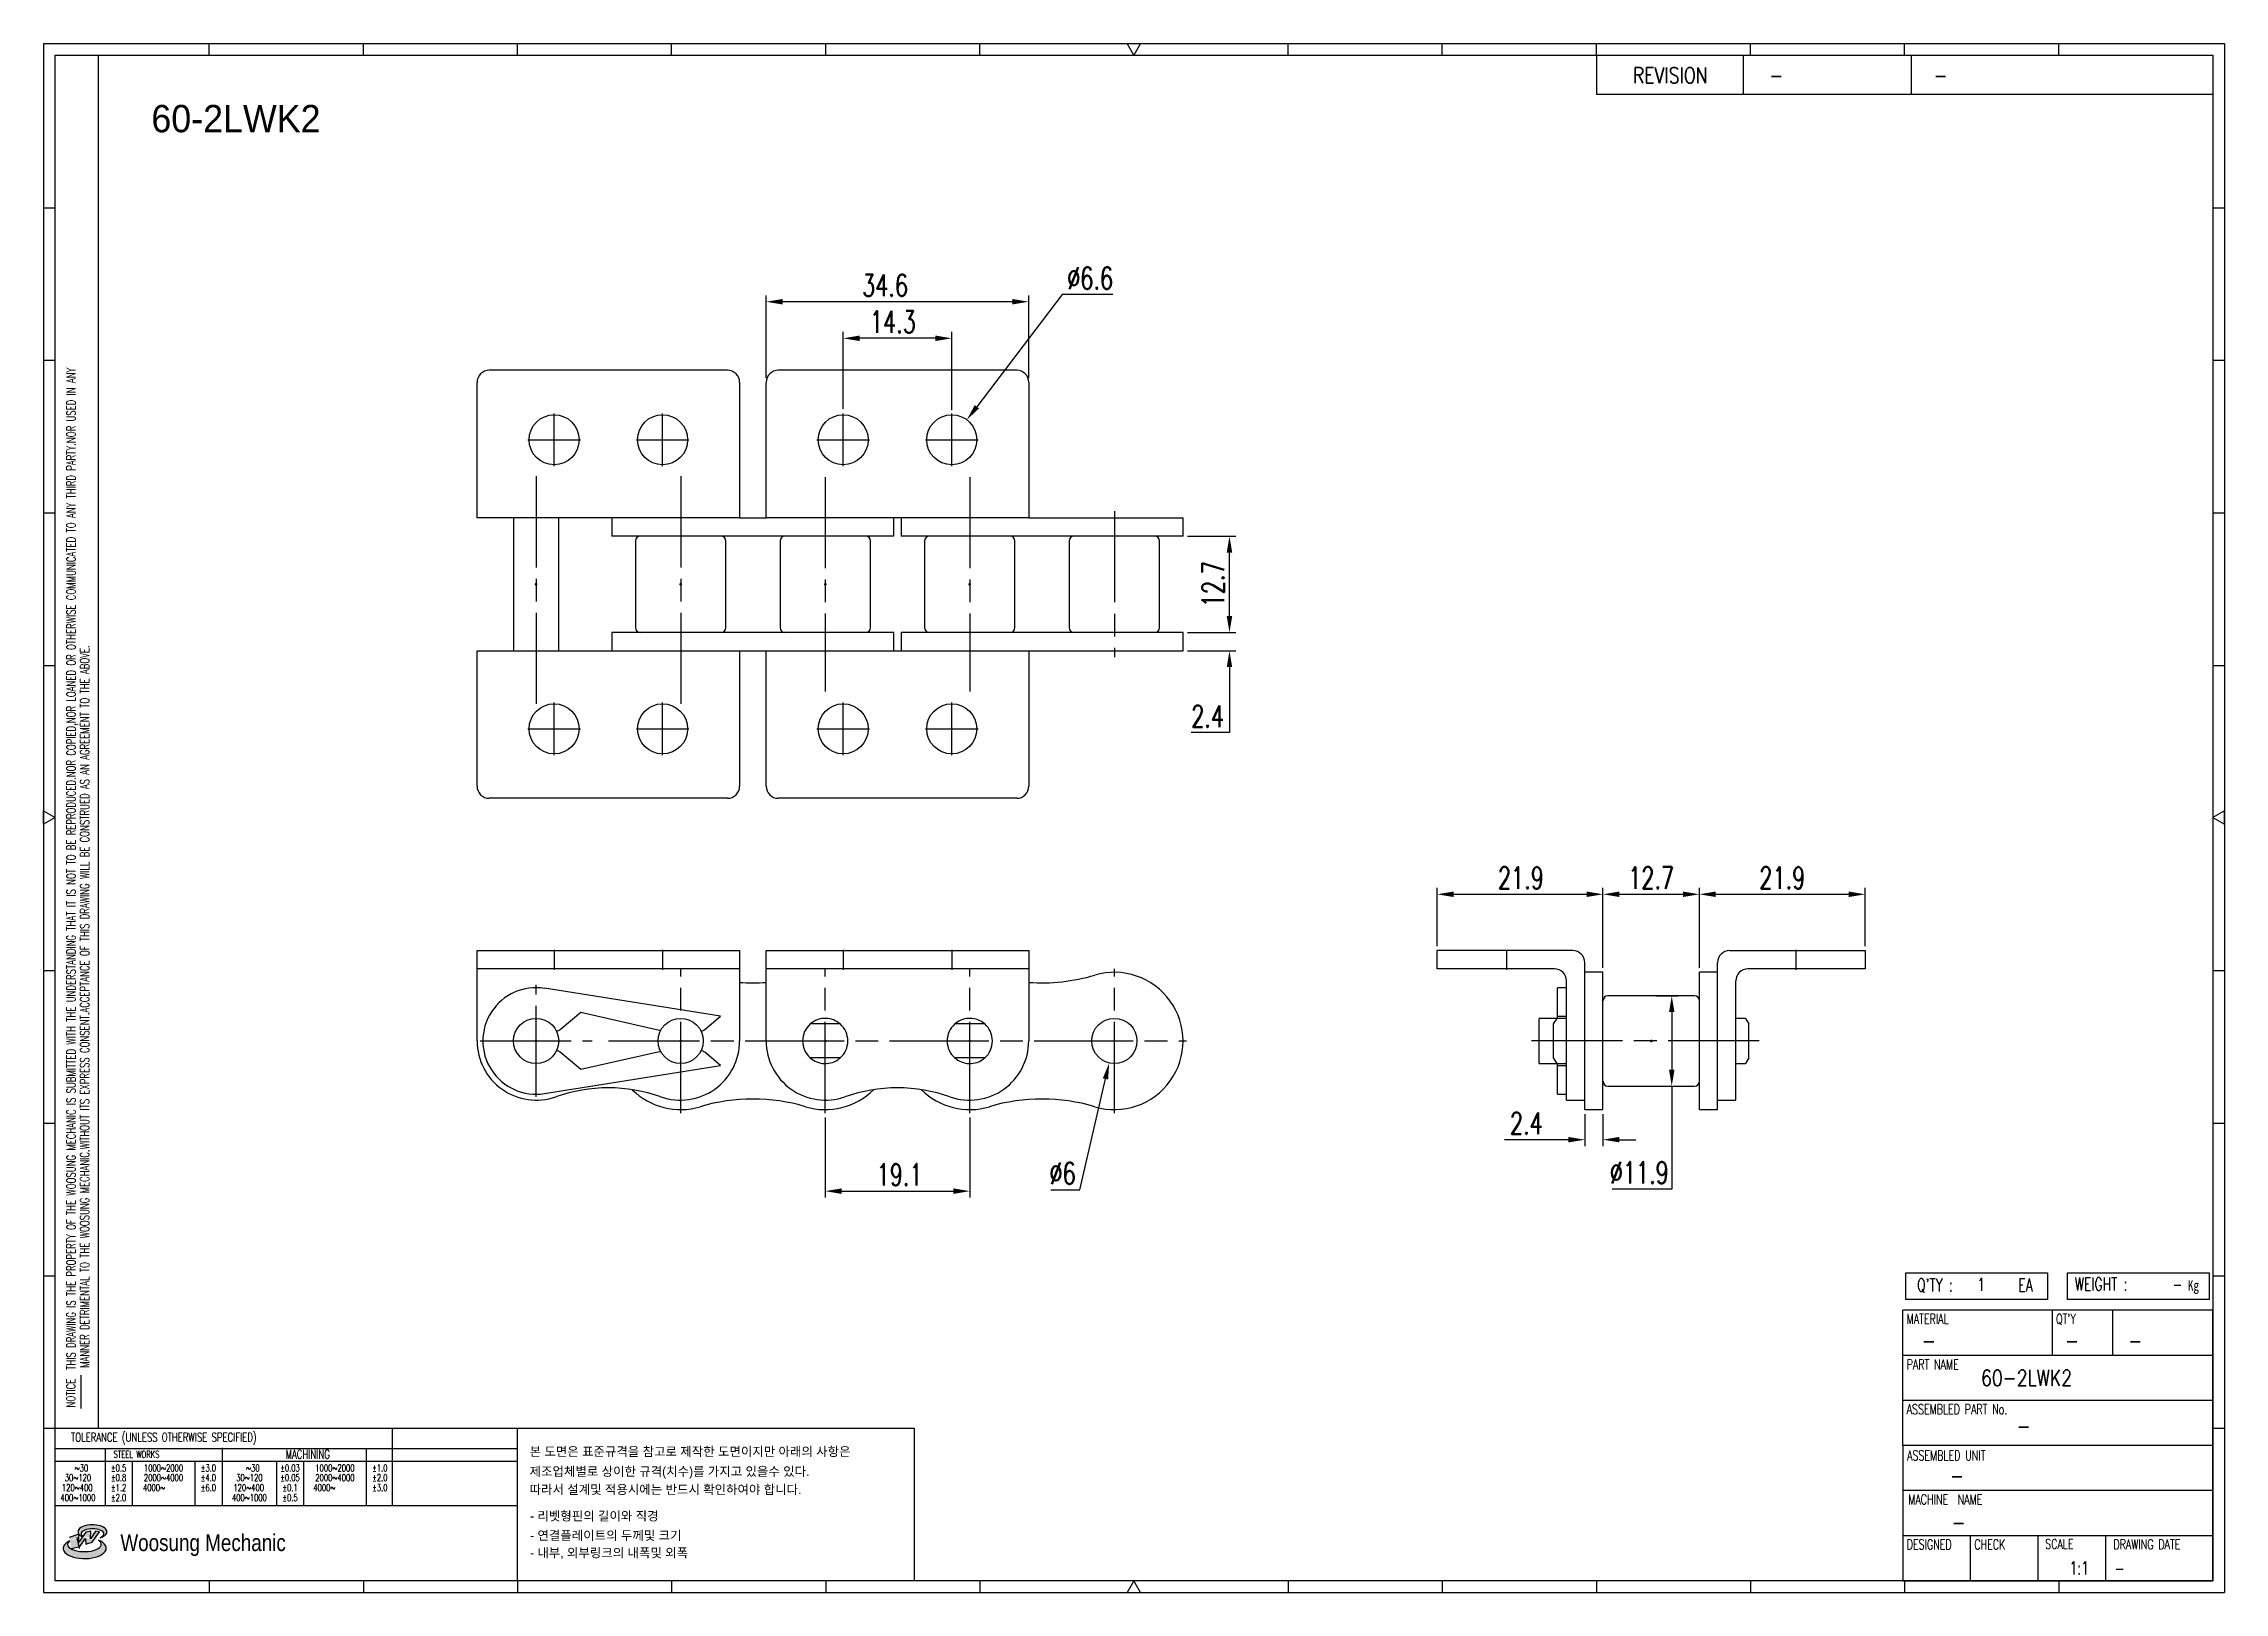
# Model space of a CAD drawing. Header units: millimetres. Extents: x 849 to 1136, y 59 to 263.
import ezdxf
from ezdxf.enums import TextEntityAlignment as Align

# ---------------------------------------------------------------- set-up
doc = ezdxf.new("R2010")
doc.units = ezdxf.units.MM
doc.linetypes.add('AM_ISO08W050', pattern=[18, 12, -1.5, 3, -1.5])
doc.layers.get('Defpoints').update_dxf_attribs({"color": 80})
doc.layers.add('2d ConnectionPoints', color=7, linetype='Continuous', lineweight=50)
doc.layers.add('CL1', color=140, linetype='AM_ISO08W050', lineweight=25)
for name, color, linetype in [('S-DIM', 7, 'Continuous'), ('TITLE', 7, 'Continuous'), ('도면레이아웃', 7, 'Continuous')]:
    doc.layers.add(name, color=color, linetype=linetype)
doc.styles.add('HAN', font='ROMANS.shx', dxfattribs={"width": 0.7, "bigfont": 'whgtxt.shx'})
doc.styles.add('HKD_ST2', font='romans.shx', dxfattribs={"width": 0.7, "height": 4, "bigfont": '@extfont2.shx'})
doc.styles.add('HSG', font='SIMPLEX.shx', dxfattribs={"width": 0.7, "bigfont": 'HSG.shx'})
doc.styles.add('MtXpl_', font='Gulim.ttf')
doc.styles.add('SLDTEXTSTYLE4', font='arial.ttf', dxfattribs={"width": 0.8})
doc.dimstyles.new('AP1.2', dxfattribs={"dimscale": 1.2, "dimtxt": 2.4, "dimasz": 1.8, "dimexe": 0.7, "dimexo": 0.5, "dimgap": 0.6, "dimtad": 1, "dimtoh": 1, "dimdec": 1, "dimrnd": 0.01, "dimzin": 9, "dimdsep": 46, "dimtxsty": 'HSG', "dimcen": 0, "dimclrd": 251, "dimclre": 251, "dimclrt": 60, "dimazin": 2, "dimtp": 1, "dimtm": 1, "dimtfac": 0.5, "dimtdec": 1, "dimtofl": 0, "dimtmove": 0, "dimatfit": 3, "dimfxl": 0, "dimtvp": 1, "dimtolj": 2, "dimlwd": -1, "dimlwe": -1, "dimarcsym": 0})

# ---------------------------------------------------------------- blocks, each defined once
blk = doc.blocks.new('MAST')
at = {"layer": '도면레이아웃'}
h = blk.add_hatch(color=10, dxfattribs=at)
h.paths.add_polyline_path([(1.544, 35.177), (1.554, 34.966), (1.779, 35.034), (2.054, 35.422), (1.908, 35.446), (1.728, 35.167), (1.741, 35.439), (1.547, 35.405), (1.292, 35.041), (1.295, 35.33), (0.943, 35.208), (1.03, 34.8), (1.336, 34.885)])
edge = h.paths.add_edge_path()
edge.add_ellipse((1.795, 35.421), major_axis=(-0.53, 0), ratio=0.487785, start_angle=122.36065, end_angle=403.39574)
edge.add_line((1.411, 35.244), (1.419, 35.261))
edge.add_ellipse((1.798, 35.344), major_axis=(-0.423, 0), ratio=0.444396, start_angle=131.58977, end_angle=386.19408, ccw=False)
edge = h.paths.add_edge_path()
edge.add_ellipse((1.512, 34.815), major_axis=(-0.793, 0), ratio=0.480113, start_angle=314.67633, end_angle=590.85213)
edge.add_ellipse((1.501, 34.958), major_axis=(-0.62, 0), ratio=0.43311, start_angle=331.7024, end_angle=574.42495, ccw=False)
at = {"color": 140}
for p, q in [((0, 90.118), (80.15, 90.118)), ((0, 90.118), (0, 33.191)), ((80.15, 90.118), (80.15, 33.191)), ((57.068, 89.693), (57.068, 88.246)), ((62.47, 89.693), (62.47, 88.246)), ((68.635, 89.693), (68.635, 88.246)), ((79.725, 88.246), (57.068, 88.246)), ((68.449, 43.961), (68.449, 44.936)), ((68.449, 44.936), (73.654, 44.936)), ((73.654, 44.936), (73.654, 43.961)), ((74.39, 43.961), (74.39, 44.936)), ((74.39, 44.936), (79.595, 44.936)), ((79.595, 44.936), (79.595, 43.961)), ((68.336, 38.59), (68.336, 43.563)), ((79.725, 43.563), (68.336, 43.563)), ((73.654, 43.961), (68.449, 43.961)), ((73.827, 43.563), (73.827, 41.905)), ((79.595, 43.961), (74.39, 43.961)), ((76.037, 43.563), (76.037, 41.905)), ((79.725, 38.59), (79.725, 43.563)), ((79.725, 41.905), (68.336, 41.905)), ((79.725, 40.248), (68.336, 40.248)), ((68.336, 38.59), (68.336, 33.616)), ((79.725, 38.59), (68.336, 38.59)), ((79.725, 33.616), (79.725, 38.59)), ((79.725, 36.932), (68.336, 36.932)), ((79.725, 35.274), (68.336, 35.274)), ((70.822, 33.616), (70.822, 35.274)), ((73.309, 33.616), (73.309, 35.274)), ((75.796, 33.616), (75.796, 35.274)), ((0, 33.191), (80.15, 33.191)), ((68.336, 33.616), (79.725, 33.616))]:
    blk.add_line(p, q, dxfattribs=at)
for p, q in [((6.089, 89.693), (6.089, 90.118)), ((11.753, 89.693), (11.753, 90.118)), ((17.418, 89.693), (17.418, 90.118)), ((23.082, 89.693), (23.082, 90.118)), ((28.746, 89.693), (28.746, 90.118)), ((34.411, 89.693), (34.411, 90.118)), ((45.739, 89.693), (45.739, 90.118)), ((51.404, 89.693), (51.404, 90.118)), ((57.068, 89.693), (57.068, 90.118)), ((62.732, 89.693), (62.732, 90.118)), ((68.397, 89.693), (68.397, 90.118)), ((74.061, 89.693), (74.061, 90.118)), ((0, 84.085), (0.425, 84.085)), ((79.725, 84.085), (80.15, 84.085)), ((0, 78.478), (0.425, 78.478)), ((79.725, 78.478), (80.15, 78.478)), ((0, 72.87), (0.425, 72.87)), ((79.725, 72.87), (80.15, 72.87)), ((0, 67.262), (0.425, 67.262)), ((79.725, 67.262), (80.15, 67.262)), ((0, 56.047), (0.425, 56.047)), ((79.725, 56.047), (80.15, 56.047)), ((0, 50.439), (0.425, 50.439)), ((79.725, 50.439), (80.15, 50.439)), ((0, 44.832), (0.425, 44.832)), ((79.725, 44.832), (80.15, 44.832)), ((1.377, 39.947), (1.377, 41.174)), ((0, 39.224), (0.425, 39.224)), ((79.725, 39.224), (80.15, 39.224)), ((6.089, 33.616), (6.089, 33.191)), ((11.753, 33.616), (11.753, 33.191)), ((17.418, 33.616), (17.418, 33.191)), ((23.082, 33.616), (23.082, 33.191)), ((28.746, 33.616), (28.746, 33.191)), ((34.411, 33.616), (34.411, 33.191)), ((45.739, 33.616), (45.739, 33.191)), ((51.404, 33.616), (51.404, 33.191)), ((57.068, 33.616), (57.068, 33.191)), ((62.732, 33.616), (62.732, 33.191)), ((68.397, 33.616), (68.397, 33.191)), ((74.061, 33.616), (74.061, 33.191))]:
    blk.add_line(p, q)
at = {"color": 2}
for p, q in [((2.017, 39.224), (2.017, 89.693)), ((0.425, 39.224), (17.418, 39.224)), ((0.425, 38.487), (17.418, 38.487)), ((2.257, 38.487), (2.257, 36.382)), ((6.557, 38.5), (6.557, 36.382)), ((11.857, 38.487), (11.857, 36.382)), ((12.816, 39.224), (12.816, 36.382)), ((17.418, 33.616), (17.418, 39.224)), ((0.425, 38.012), (17.418, 38.012)), ((3.257, 38.012), (3.257, 36.382)), ((5.557, 38.012), (5.557, 36.382)), ((8.557, 38.012), (8.557, 36.382)), ((9.557, 38.026), (9.557, 36.382)), ((0.425, 36.382), (17.418, 36.382))]:
    blk.add_line(p, q, dxfattribs=at)
for points in [[(40.075, 89.693), (39.83, 90.118), (40.32, 90.118)], [(0.425, 61.679), (0, 61.433), (0, 61.924)], [(79.725, 61.679), (80.15, 61.433), (80.15, 61.924)], [(40.075, 33.616), (39.83, 33.191), (40.32, 33.191)]]:
    blk.add_lwpolyline(points, close=True)
at = {"color": 140}
blk.add_lwpolyline([(0.425, 89.693), (79.725, 89.693), (79.725, 33.616), (0.425, 33.616)], close=True, dxfattribs=at)
at = {"layer": '도면레이아웃'}
for p, q in [((1.295, 35.33), (0.943, 35.208)), ((1.547, 35.405), (1.292, 35.041)), ((1.292, 35.041), (1.295, 35.33)), ((1.741, 35.439), (1.547, 35.405)), ((1.908, 35.446), (1.728, 35.167)), ((1.728, 35.167), (1.741, 35.439)), ((1.779, 35.034), (2.054, 35.422)), ((2.054, 35.422), (1.908, 35.446)), ((1.03, 34.8), (1.336, 34.885)), ((1.224, 35.208), (1.311, 34.8)), ((1.224, 35.208), (1.224, 35.208)), ((1.336, 34.885), (1.544, 35.177)), ((1.419, 35.261), (1.411, 35.244)), ((1.544, 35.177), (1.554, 34.966)), ((1.554, 34.966), (1.779, 35.034))]:
    blk.add_line(p, q, dxfattribs=at)
for centre, major_axis, ratio, start_param, end_param in [((1.795, 35.421), (-0.53, 0), 0.487785, 2.135596, 7.040584), ((1.798, 35.344), (-0.423, 0), 0.444396, 2.296675, 6.740358), ((1.512, 34.815), (-0.793, 0), 0.480113, 5.492138, 10.312315), ((1.501, 34.958), (-0.62, 0), 0.43311, 5.789299, 10.025607)]:
    blk.add_ellipse(centre, major_axis=major_axis, ratio=ratio, start_param=start_param, end_param=end_param, dxfattribs=at)
for s, height, style, width, p in [('REVISION', 0.5806, 'HAN', 0.8, (58.415, 88.664)), ('-', 0.581, 'HAN', 0.8, (63.426, 88.664)), ('-', 0.581, 'HAN', 0.8, (69.468, 88.664)), ("Q'TY : ", 0.4746, 'HKD_ST2', 0.7, (68.857, 44.253)), ('1', 0.475, 'HKD_ST2', 0.7, (71.071, 44.275)), ('EA', 0.4746, 'HKD_ST2', 0.7, (72.578, 44.253)), ('WEIGHT : ', 0.4746, 'HKD_ST2', 0.7, (74.65, 44.286)), ('-', 0.581, 'HAN', 0.8, (69.029, 42.157)), ('-', 0.581, 'HAN', 0.8, (74.289, 42.157)), ('-', 0.581, 'HAN', 0.8, (76.623, 42.157)), ('-', 0.581, 'HAN', 0.8, (72.515, 39.013)), ('-', 0.581, 'HAN', 0.8, (70.067, 37.189)), ('-', 0.581, 'HAN', 0.8, (70.126, 35.48)), ('1:1', 0.4746, 'HKD_ST2', 0.7, (74.458, 33.848)), ('-', 0.475, 'HKD_ST2', 0.7, (76.112, 33.837))]:
    blk.add_text(s, height=height, dxfattribs=dict(style=style, width=width)).set_placement(p)
at = {"color": 6, "style": 'HKD_ST2', "width": 0.7}
for s, p in [(' THIS DRAWING IS THE PROPERTY OF THE WOOSUNG MECHANIC IS SUBMITTED WITH THE UNDERSTANDING THAT IT IS NOT TO BE REPRODUCED.NOR COPIED,NOR LOANED OR OTHERWISE COMMUNICATED TO ANY THIRD PARTY.NOR USED IN ANY', (1.173, 41.217)), ('MANNER DETRIMENTAL TO THE WOOSUNG MECHANIC.WITHOUT ITS EXPRESS CONSENT.ACCEPTANCE OF THIS DRAWING WILL BE CONSTRUED AS AN AGREEMENT TO THE ABOVE.', (1.672, 41.447))]:
    blk.add_text(s, height=0.326266, rotation=90, dxfattribs=at).set_placement(p)
at = {"style": 'HKD_ST2', "width": 0.7}
blk.add_text('-', height=0.475, dxfattribs=at).set_placement((78.613, 44.286), align=Align.RIGHT)
at = {"color": 254, "style": 'HKD_ST2', "width": 0.7}
for s, height, p in [('MATERIAL', 0.3651, (68.474, 43.425)), ("QT'Y", 0.3651, (73.965, 43.425)), ('PART NAME', 0.3651, (68.474, 41.756)), ('ASSEMBLED PART No.', 0.36511, (68.474, 40.109)), ('ASSEMBLED UNIT', 0.36511, (68.49, 38.408)), ('MACHINE  NAME', 0.36511, (68.532, 36.794)), ('DESIGNED', 0.3651, (68.474, 35.136)), ('CHECK', 0.3651, (70.961, 35.136)), ('SCALE', 0.3651, (73.566, 35.153)), ('DRAWING DATE', 0.36511, (76.071, 35.141))]:
    blk.add_text(s, height=height, dxfattribs=at).set_placement(p, align=Align.TOP_LEFT)
at = {"style": 'HKD_ST2', "width": 0.7}
blk.add_text('NOTICE', height=0.3263, rotation=90, dxfattribs=at).set_placement((1.163, 39.988))
blk.add_text('TOLERANCE (UNLESS OTHERWISE SPECIFIED)', height=0.32627, dxfattribs=at).set_placement((4.417, 38.896), align=Align.MIDDLE_CENTER)
at = {"color": 4, "style": 'HKD_ST2', "width": 0.7}
for s, height, p in [('%%12630', 0.261, (1.389, 37.762)), ('1000%%1262000', 0.26101, (4.407, 37.762)), ('%%12630', 0.261, (7.689, 37.762)), ('1000%%1262000', 0.26101, (10.707, 37.762)), ('120%%126400', 0.26101, (1.237, 37.045)), ('30%%126120', 0.261, (1.263, 37.411)), ('4000%%126', 0.261, (4.061, 37.045)), ('2000%%1264000', 0.26101, (4.407, 37.411)), ('120%%126400', 0.26101, (7.537, 37.045)), ('30%%126120', 0.261, (7.563, 37.411)), ('4000%%126', 0.261, (10.321, 37.045)), ('2000%%1264000', 0.26101, (10.707, 37.411)), ('400%%1261000', 0.26101, (1.263, 36.67)), ('400%%1261000', 0.26101, (7.563, 36.67))]:
    blk.add_text(s, height=height, dxfattribs=at).set_placement(p, align=Align.MIDDLE_CENTER)
for s, height, p in [('%%P0.5', 0.261, (2.757, 37.762)), ('STEEL WORKS', 0.26101, (3.416, 38.268)), ('%%P3.0', 0.261, (6.057, 37.762)), ('%%P0.03', 0.261, (9.057, 37.762)), ('MACHINING', 0.3263, (9.707, 38.27)), ('%%P1.0', 0.261, (12.357, 37.762)), ('%%P0.8', 0.261, (2.757, 37.411)), ('%%P1.2', 0.261, (2.757, 37.045)), ('%%P4.0', 0.261, (6.057, 37.411)), ('%%P6.0', 0.261, (6.057, 37.045)), ('%%P0.05', 0.261, (9.057, 37.411)), ('%%P0.1', 0.261, (9.057, 37.045)), ('%%P2.0', 0.261, (12.357, 37.411)), ('%%P3.0', 0.261, (12.357, 37.045)), ('%%P2.0', 0.261, (2.757, 36.67)), ('%%P0.5', 0.261, (9.057, 36.67))]:
    blk.add_text(s, height=height, dxfattribs=at).set_placement(p, align=Align.MIDDLE)
at = {"color": 1, "style": 'SLDTEXTSTYLE4', "width": 0.8}
blk.add_text('Woosung Mechanic', height=0.61957, dxfattribs=at).set_placement((2.822, 34.711))
at = {"layer": 'TITLE', "width": 0.8}
blk.add_text('Kg', height=0.3789, dxfattribs=at).set_placement((78.807, 44.286))
blk = doc.blocks.new('*D2')
at = {"layer": 'Defpoints', "color": 0, "transparency": 16777216}
for p in [(998.9, 185.26), (1005.02, 185.26), (998.9, 182.86)]:
    blk.add_point(p, dxfattribs=at)
at = {"layer": 'S-DIM', "color": 251, "linetype": 'ByBlock', "transparency": 16777216}
for p, q in [((1005.02, 187.42), (1005.02, 189.58)), ((999.5, 185.26), (1005.86, 185.26)), ((999.5, 182.86), (1005.86, 182.86)), ((1005.02, 180.7), (1005.02, 172.06)), ((1005.02, 172.06), (999.98, 172.06))]:
    blk.add_line(p, q, dxfattribs=at)
at = {"layer": 'S-DIM', "color": 251, "transparency": 16777216}
for points in [[(1004.66, 187.42), (1005.38, 187.42), (1005.02, 185.26)], [(1004.66, 180.7), (1005.38, 180.7), (1005.02, 182.86)]]:
    blk.add_solid(points, dxfattribs=at)
at = {"layer": 'S-DIM', "color": 60, "transparency": 16777216, "insert": (1002.14, 174.22), "char_height": 2.88, "attachment_point": 5, "style": 'HSG'}
blk.add_mtext('\\A2;2.4', dxfattribs=at)
blk = doc.blocks.new('*D3')
at = {"layer": 'Defpoints', "color": 0, "transparency": 16777216}
for p in [(998.9, 197.96), (1005.02, 197.96), (998.9, 185.26)]:
    blk.add_point(p, dxfattribs=at)
at = {"layer": 'S-DIM', "color": 251, "linetype": 'ByBlock', "transparency": 16777216}
for p, q in [((999.5, 197.96), (1005.86, 197.96)), ((1005.02, 187.42), (1005.02, 195.8)), ((999.5, 185.26), (1005.86, 185.26))]:
    blk.add_line(p, q, dxfattribs=at)
at = {"layer": 'S-DIM', "color": 251, "transparency": 16777216}
for points in [[(1004.66, 195.8), (1005.38, 195.8), (1005.02, 197.96)], [(1004.66, 187.42), (1005.38, 187.42), (1005.02, 185.26)]]:
    blk.add_solid(points, dxfattribs=at)
at = {"layer": 'S-DIM', "color": 60, "transparency": 16777216, "insert": (1002.86, 191.61), "char_height": 2.88, "attachment_point": 5, "rotation": 90, "style": 'HSG'}
blk.add_mtext('\\A2;12.7', dxfattribs=at)
blk = doc.blocks.new('*D4')
at = {"layer": 'Defpoints', "color": 0, "transparency": 16777216}
for p in [(943.97, 228.85), (943.97, 218.22), (978.57, 218.22)]:
    blk.add_point(p, dxfattribs=at)
at = {"layer": 'S-DIM', "color": 251, "linetype": 'ByBlock', "transparency": 16777216}
for p, q in [((943.97, 218.82), (943.97, 229.69)), ((976.41, 228.85), (946.13, 228.85)), ((978.57, 218.82), (978.57, 229.69))]:
    blk.add_line(p, q, dxfattribs=at)
at = {"layer": 'S-DIM', "color": 251, "transparency": 16777216}
for points in [[(946.13, 229.21), (946.13, 228.49), (943.97, 228.85)], [(976.41, 229.21), (976.41, 228.49), (978.57, 228.85)]]:
    blk.add_solid(points, dxfattribs=at)
at = {"layer": 'S-DIM', "color": 60, "transparency": 16777216, "insert": (959.64, 231.01), "char_height": 2.88, "attachment_point": 5, "style": 'HSG'}
blk.add_mtext('\\A2;34.6', dxfattribs=at)
blk = doc.blocks.new('*D5')
at = {"layer": 'Defpoints', "color": 0, "transparency": 16777216}
for p in [(954.12, 224.03), (954.12, 214.13), (968.42, 213.96)]:
    blk.add_point(p, dxfattribs=at)
at = {"layer": 'S-DIM', "color": 251, "linetype": 'ByBlock', "transparency": 16777216}
for p, q in [((954.12, 214.73), (954.12, 224.87)), ((968.42, 214.56), (968.42, 224.87)), ((966.26, 224.03), (956.28, 224.03))]:
    blk.add_line(p, q, dxfattribs=at)
at = {"layer": 'S-DIM', "color": 251, "transparency": 16777216}
for points in [[(956.28, 224.39), (956.28, 223.67), (954.12, 224.03)], [(966.26, 224.39), (966.26, 223.67), (968.42, 224.03)]]:
    blk.add_solid(points, dxfattribs=at)
at = {"layer": 'S-DIM', "color": 60, "transparency": 16777216, "insert": (960.67, 226.19), "char_height": 2.88, "attachment_point": 5, "style": 'HSG'}
blk.add_mtext('\\A2;14.3', dxfattribs=at)
blk = doc.blocks.new('*D6')
at = {"layer": 'Defpoints', "color": 0, "transparency": 16777216}
for p in [(970.42, 213.29), (966.42, 208.03)]:
    blk.add_point(p, dxfattribs=at)
at = {"layer": 'S-DIM', "color": 251, "linetype": 'ByBlock', "transparency": 16777216}
for p, q in [((982.96, 229.79), (971.73, 215.01)), ((989.64, 229.79), (982.96, 229.79))]:
    blk.add_line(p, q, dxfattribs=at)
at = {"layer": 'S-DIM', "color": 251, "transparency": 16777216}
blk.add_solid([(971.44, 215.22), (972.01, 214.79), (970.42, 213.29)], dxfattribs=at)
at = {"layer": 'S-DIM', "color": 60, "transparency": 16777216, "insert": (986.66, 231.95), "char_height": 2.88, "attachment_point": 5, "style": 'HSG'}
blk.add_mtext('\\A2;∅6.6', dxfattribs=at)
blk = doc.blocks.new('*D7')
at = {"layer": 'Defpoints', "color": 0, "transparency": 16777216}
for p in [(951.75, 121.93), (970.8, 121.93), (970.8, 111.64)]:
    blk.add_point(p, dxfattribs=at)
at = {"layer": 'S-DIM', "color": 251, "linetype": 'ByBlock', "transparency": 16777216}
for p, q in [((951.75, 121.33), (951.75, 110.8)), ((970.8, 121.33), (970.8, 110.8)), ((953.91, 111.64), (968.64, 111.64))]:
    blk.add_line(p, q, dxfattribs=at)
at = {"layer": 'S-DIM', "color": 251, "transparency": 16777216}
for points in [[(953.91, 112), (953.91, 111.28), (951.75, 111.64)], [(968.64, 112), (968.64, 111.28), (970.8, 111.64)]]:
    blk.add_solid(points, dxfattribs=at)
at = {"layer": 'S-DIM', "color": 60, "transparency": 16777216, "insert": (961.55, 113.8), "char_height": 2.88, "attachment_point": 5, "style": 'HSG'}
blk.add_mtext('\\A2;19.1', dxfattribs=at)
blk = doc.blocks.new('*D8')
at = {"layer": 'Defpoints', "color": 0, "transparency": 16777216}
for p in [(990.52, 134.34), (989.17, 128.53)]:
    blk.add_point(p, dxfattribs=at)
at = {"layer": 'S-DIM', "color": 251, "linetype": 'ByBlock', "transparency": 16777216}
for p, q in [((985.28, 111.82), (988.68, 126.43)), ((981.49, 111.82), (985.28, 111.82))]:
    blk.add_line(p, q, dxfattribs=at)
at = {"layer": 'S-DIM', "color": 251, "transparency": 16777216}
blk.add_solid([(988.33, 126.51), (989.03, 126.35), (989.17, 128.53)], dxfattribs=at)
at = {"layer": 'S-DIM', "color": 60, "transparency": 16777216, "insert": (983.02, 113.98), "char_height": 2.88, "attachment_point": 5, "style": 'HSG'}
blk.add_mtext('\\A2;∅6', dxfattribs=at)
blk = doc.blocks.new('*D9')
at = {"layer": 'Defpoints', "color": 0, "transparency": 16777216}
for p in [(1051.84, 122.38), (1054.24, 122.38), (1051.84, 118.42)]:
    blk.add_point(p, dxfattribs=at)
at = {"layer": 'S-DIM', "color": 251, "linetype": 'ByBlock', "transparency": 16777216}
for p, q in [((1051.84, 121.78), (1051.84, 117.58)), ((1054.24, 121.78), (1054.24, 117.58)), ((1049.68, 118.42), (1041.26, 118.42)), ((1056.4, 118.42), (1058.56, 118.42))]:
    blk.add_line(p, q, dxfattribs=at)
at = {"layer": 'S-DIM', "color": 251, "transparency": 16777216}
for points in [[(1049.68, 118.78), (1049.68, 118.06), (1051.84, 118.42)], [(1056.4, 118.78), (1056.4, 118.06), (1054.24, 118.42)]]:
    blk.add_solid(points, dxfattribs=at)
at = {"layer": 'S-DIM', "color": 60, "transparency": 16777216, "insert": (1044.14, 120.58), "char_height": 2.88, "attachment_point": 5, "style": 'HSG'}
blk.add_mtext('\\A2;2.4', dxfattribs=at)
blk = doc.blocks.new('*D10')
at = {"layer": 'Defpoints', "color": 0, "transparency": 16777216}
for p in [(1060.59, 137.39), (1060.59, 125.48), (1063.3, 125.48)]:
    blk.add_point(p, dxfattribs=at)
at = {"layer": 'S-DIM', "color": 251, "linetype": 'ByBlock', "transparency": 16777216}
for p, q in [((1061.19, 137.39), (1064.14, 137.39)), ((1063.3, 135.23), (1063.3, 127.64)), ((1061.19, 125.48), (1064.14, 125.48)), ((1063.3, 125.48), (1063.3, 111.92)), ((1063.3, 111.92), (1055.47, 111.92))]:
    blk.add_line(p, q, dxfattribs=at)
at = {"layer": 'S-DIM', "color": 251, "transparency": 16777216}
for points in [[(1062.94, 135.23), (1063.66, 135.23), (1063.3, 137.39)], [(1062.94, 127.64), (1063.66, 127.64), (1063.3, 125.48)]]:
    blk.add_solid(points, dxfattribs=at)
at = {"layer": 'S-DIM', "color": 60, "transparency": 16777216, "insert": (1059.02, 114.08), "char_height": 2.88, "attachment_point": 5, "style": 'HSG'}
blk.add_mtext('\\A2;%%c11.9', dxfattribs=at)
blk = doc.blocks.new('*D11')
at = {"layer": 'Defpoints', "color": 0, "transparency": 16777216}
for p in [(1054.24, 150.76), (1032.39, 143.33), (1054.24, 140.48)]:
    blk.add_point(p, dxfattribs=at)
at = {"layer": 'S-DIM', "color": 251, "linetype": 'ByBlock', "transparency": 16777216}
for p, q in [((1032.39, 143.93), (1032.39, 151.6)), ((1034.55, 150.76), (1052.08, 150.76)), ((1054.24, 141.08), (1054.24, 151.6))]:
    blk.add_line(p, q, dxfattribs=at)
at = {"layer": 'S-DIM', "color": 251, "transparency": 16777216}
for points in [[(1034.55, 151.12), (1034.55, 150.4), (1032.39, 150.76)], [(1052.08, 151.12), (1052.08, 150.4), (1054.24, 150.76)]]:
    blk.add_solid(points, dxfattribs=at)
at = {"layer": 'S-DIM', "color": 60, "transparency": 16777216, "insert": (1043.42, 152.92), "char_height": 2.88, "attachment_point": 5, "style": 'HSG'}
blk.add_mtext('\\A2;21.9', dxfattribs=at)
blk = doc.blocks.new('*D12')
at = {"layer": 'Defpoints', "color": 0, "transparency": 16777216}
for p in [(1066.94, 150.76), (1054.24, 140.48), (1066.94, 140.48)]:
    blk.add_point(p, dxfattribs=at)
at = {"layer": 'S-DIM', "color": 251, "linetype": 'ByBlock', "transparency": 16777216}
for p, q in [((1054.24, 141.08), (1054.24, 151.6)), ((1056.4, 150.76), (1064.78, 150.76)), ((1066.94, 141.08), (1066.94, 151.6))]:
    blk.add_line(p, q, dxfattribs=at)
at = {"layer": 'S-DIM', "color": 251, "transparency": 16777216}
for points in [[(1056.4, 151.12), (1056.4, 150.4), (1054.24, 150.76)], [(1064.78, 151.12), (1064.78, 150.4), (1066.94, 150.76)]]:
    blk.add_solid(points, dxfattribs=at)
at = {"layer": 'S-DIM', "color": 60, "transparency": 16777216, "insert": (1060.59, 152.92), "char_height": 2.88, "attachment_point": 5, "style": 'HSG'}
blk.add_mtext('\\A2;12.7', dxfattribs=at)
blk = doc.blocks.new('*D13')
at = {"layer": 'Defpoints', "color": 0, "transparency": 16777216}
for p in [(1088.79, 150.76), (1088.79, 143.33), (1066.94, 140.48)]:
    blk.add_point(p, dxfattribs=at)
at = {"layer": 'S-DIM', "color": 251, "linetype": 'ByBlock', "transparency": 16777216}
for p, q in [((1066.94, 141.08), (1066.94, 151.6)), ((1069.1, 150.76), (1086.63, 150.76)), ((1088.79, 143.93), (1088.79, 151.6))]:
    blk.add_line(p, q, dxfattribs=at)
at = {"layer": 'S-DIM', "color": 251, "transparency": 16777216}
for points in [[(1069.1, 151.12), (1069.1, 150.4), (1066.94, 150.76)], [(1086.63, 151.12), (1086.63, 150.4), (1088.79, 150.76)]]:
    blk.add_solid(points, dxfattribs=at)
at = {"layer": 'S-DIM', "color": 60, "transparency": 16777216, "insert": (1077.87, 152.92), "char_height": 2.88, "attachment_point": 5, "style": 'HSG'}
blk.add_mtext('\\A2;21.9', dxfattribs=at)

msp = doc.modelspace()

# ---------------------------------------------------------------- linework, layer by layer
for p, q in [((938.88, 219.81), (907.46, 219.81)), ((976.98, 219.81), (945.56, 219.81)), ((905.87, 200.36), (905.87, 218.22)), ((940.47, 218.22), (940.47, 200.36)), ((943.97, 200.36), (943.97, 218.22)), ((978.57, 218.22), (978.57, 200.36)), ((940.47, 200.36), (905.87, 200.36)), ((910.67, 200.36), (910.67, 182.86)), ((916.63, 182.86), (916.63, 200.36)), ((923.65, 200.36), (923.65, 197.96)), ((940.47, 200.36), (943.97, 200.36)), ((978.57, 200.36), (943.97, 200.36)), ((960.8, 197.96), (960.8, 200.36)), ((961.75, 200.36), (961.75, 197.96)), ((978.57, 200.36), (998.9, 200.36)), ((998.9, 197.96), (998.9, 200.36)), ((960.8, 197.96), (923.65, 197.96)), ((926.74, 197.33), (926.74, 185.9)), ((938.65, 185.9), (938.65, 197.33)), ((945.79, 197.33), (945.79, 185.9)), ((957.7, 185.9), (957.7, 197.33)), ((998.9, 197.96), (961.75, 197.96)), ((964.84, 197.33), (964.84, 185.9)), ((976.75, 185.9), (976.75, 197.33)), ((983.89, 197.33), (983.89, 185.9)), ((995.8, 185.9), (995.8, 197.33)), ((923.65, 185.26), (923.65, 182.86)), ((960.8, 185.26), (923.65, 185.26)), ((960.8, 182.86), (960.8, 185.26)), ((961.75, 185.26), (961.75, 182.86)), ((998.9, 185.26), (961.75, 185.26)), ((998.9, 182.86), (998.9, 185.26)), ((905.87, 165), (905.87, 182.86)), ((905.87, 182.86), (940.47, 182.86)), ((940.47, 182.86), (943.97, 182.86)), ((940.47, 182.86), (940.47, 165)), ((943.97, 165), (943.97, 182.86)), ((943.97, 182.86), (978.57, 182.86)), ((978.57, 182.86), (998.9, 182.86)), ((978.57, 182.86), (978.57, 165)), ((938.88, 163.41), (907.46, 163.41)), ((976.98, 163.41), (945.56, 163.41)), ((905.87, 143.33), (940.47, 143.33)), ((905.87, 131.43), (905.87, 143.33)), ((940.47, 140.93), (905.87, 140.93)), ((940.47, 143.33), (940.47, 131.43)), ((943.97, 143.33), (978.57, 143.33)), ((943.97, 131.43), (943.97, 143.33)), ((978.57, 140.93), (943.97, 140.93)), ((978.57, 143.33), (978.57, 131.43)), ((1050.25, 143.33), (1032.39, 143.33)), ((1032.39, 140.93), (1032.39, 143.33)), ((1047.85, 140.93), (1032.39, 140.93)), ((1051.84, 140.48), (1051.84, 141.74)), ((1069.34, 140.48), (1069.34, 141.74)), ((1070.93, 143.33), (1088.79, 143.33)), ((1088.79, 140.93), (1073.33, 140.93)), ((1088.79, 143.33), (1088.79, 140.93)), ((937.97, 134.69), (914.74, 138.37)), ((1049.44, 138.45), (1048.24, 138.45)), ((1048.24, 134.41), (1048.24, 138.45)), ((1049.44, 123.63), (1049.44, 139.34)), ((1054.24, 140.48), (1051.84, 140.48)), ((1051.84, 122.38), (1051.84, 140.48)), ((1054.24, 122.38), (1054.24, 140.48)), ((1069.34, 140.48), (1066.94, 140.48)), ((1066.94, 122.38), (1066.94, 140.48)), ((1069.34, 122.38), (1069.34, 140.48)), ((1071.74, 123.63), (1071.74, 139.34)), ((916.83, 132.93), (919.56, 135.22)), ((919.56, 135.22), (929.92, 132.86)), ((1066.31, 137.39), (1054.88, 137.39)), ((935.88, 132.93), (937.97, 134.69)), ((949.89, 133.76), (949.77, 133.67)), ((953.72, 133.67), (949.77, 133.67)), ((950.1, 133.92), (949.89, 133.76)), ((950.32, 134.05), (950.1, 133.92)), ((950.55, 134.17), (950.32, 134.05)), ((950.8, 134.26), (950.55, 134.17)), ((951.05, 134.33), (950.8, 134.26)), ((951.3, 134.38), (951.05, 134.33)), ((951.56, 134.41), (951.3, 134.38)), ((951.82, 134.41), (951.56, 134.41)), ((952.08, 134.4), (951.82, 134.41)), ((952.34, 134.36), (952.08, 134.4)), ((952.59, 134.29), (952.34, 134.36)), ((952.83, 134.21), (952.59, 134.29)), ((953.07, 134.1), (952.83, 134.21)), ((953.3, 133.98), (953.07, 134.1)), ((953.51, 133.83), (953.3, 133.98)), ((953.72, 133.67), (953.51, 133.83)), ((968.94, 133.76), (968.82, 133.67)), ((972.77, 133.67), (968.82, 133.67)), ((969.15, 133.92), (968.94, 133.76)), ((969.37, 134.05), (969.15, 133.92)), ((969.6, 134.17), (969.37, 134.05)), ((969.85, 134.26), (969.6, 134.17)), ((970.1, 134.33), (969.85, 134.26)), ((970.35, 134.38), (970.1, 134.33)), ((970.61, 134.41), (970.35, 134.38)), ((970.87, 134.41), (970.61, 134.41)), ((971.13, 134.4), (970.87, 134.41)), ((971.39, 134.36), (971.13, 134.4)), ((971.64, 134.29), (971.39, 134.36)), ((971.88, 134.21), (971.64, 134.29)), ((972.12, 134.1), (971.88, 134.21)), ((972.35, 133.98), (972.12, 134.1)), ((972.56, 133.83), (972.35, 133.98)), ((972.77, 133.67), (972.56, 133.83)), ((1045.84, 128.45), (1045.84, 134.41)), ((1048.18, 134.41), (1045.84, 134.41)), ((1047.74, 133.67), (1048.18, 134.41)), ((1047.74, 129.2), (1047.74, 133.67)), ((1049.44, 134.41), (1048.18, 134.41)), ((1048.24, 134.69), (1049.44, 134.69)), ((1073.01, 134.41), (1071.74, 134.41)), ((1073.01, 134.41), (1073.44, 133.67)), ((1073.44, 129.2), (1073.44, 133.67)), ((919.56, 127.65), (916.83, 129.94)), ((929.92, 130.01), (919.56, 127.65)), ((937.97, 128.18), (935.88, 129.94)), ((914.74, 124.5), (937.97, 128.18)), ((949.77, 129.2), (949.98, 129.04)), ((953.72, 129.2), (949.77, 129.2)), ((949.98, 129.04), (950.19, 128.89)), ((950.19, 128.89), (950.42, 128.77)), ((950.42, 128.77), (950.66, 128.66)), ((950.66, 128.66), (950.9, 128.58)), ((950.9, 128.58), (951.16, 128.51)), ((951.16, 128.51), (951.41, 128.47)), ((951.41, 128.47), (951.67, 128.46)), ((951.67, 128.46), (951.93, 128.46)), ((951.93, 128.46), (952.19, 128.49)), ((952.19, 128.49), (952.45, 128.54)), ((952.45, 128.54), (952.7, 128.61)), ((952.7, 128.61), (952.94, 128.7)), ((952.94, 128.7), (953.17, 128.82)), ((953.17, 128.82), (953.39, 128.95)), ((953.39, 128.95), (953.6, 129.11)), ((953.6, 129.11), (953.72, 129.2)), ((968.82, 129.2), (969.03, 129.04)), ((972.77, 129.2), (968.82, 129.2)), ((969.03, 129.04), (969.24, 128.89)), ((969.24, 128.89), (969.47, 128.77)), ((969.47, 128.77), (969.71, 128.66)), ((969.71, 128.66), (969.95, 128.58)), ((969.95, 128.58), (970.21, 128.51)), ((970.21, 128.51), (970.46, 128.47)), ((970.46, 128.47), (970.72, 128.46)), ((970.72, 128.46), (970.98, 128.46)), ((970.98, 128.46), (971.24, 128.49)), ((971.24, 128.49), (971.5, 128.54)), ((971.5, 128.54), (971.75, 128.61)), ((971.75, 128.61), (971.99, 128.7)), ((971.99, 128.7), (972.22, 128.82)), ((972.22, 128.82), (972.44, 128.95)), ((972.44, 128.95), (972.65, 129.11)), ((972.65, 129.11), (972.77, 129.2)), ((1045.84, 128.45), (1048.18, 128.45)), ((1048.18, 128.45), (1047.74, 129.2)), ((1048.18, 128.45), (1049.44, 128.45)), ((1048.24, 124.41), (1048.24, 128.45)), ((1048.24, 128.18), (1049.44, 128.18)), ((1071.74, 128.45), (1073.01, 128.45)), ((1073.44, 129.2), (1073.01, 128.45)), ((1048.24, 124.41), (1049.44, 124.41)), ((1049.44, 123.63), (1051.84, 123.63)), ((1054.88, 125.48), (1066.31, 125.48)), ((1069.34, 123.63), (1071.74, 123.63)), ((1051.84, 122.38), (1054.24, 122.38)), ((1066.94, 122.38), (1069.34, 122.38))]:
    msp.add_line(p, q)
at = {"color": 140}
msp.add_lwpolyline([(911.2, 80.39), (963.48, 80.39), (963.48, 60.28), (911.2, 60.28)], close=True, dxfattribs=at)
for centre, radius in [((916.02, 210.66), 3.3), ((930.32, 210.66), 3.3), ((954.12, 210.66), 3.3), ((968.42, 210.66), 3.3), ((916.02, 172.56), 3.3), ((930.32, 172.56), 3.3), ((954.12, 172.56), 3.3), ((968.42, 172.56), 3.3), ((913.65, 131.43), 2.98), ((932.7, 131.43), 2.98), ((989.85, 131.43), 2.98)]:
    msp.add_circle(centre, radius)
for centre, radius, start, end in [((907.46, 218.22), 1.59, 90, 180), ((938.88, 218.22), 1.59, 0, 90), ((945.56, 218.22), 1.59, 90, 180), ((976.98, 218.22), 1.59, 0, 90), ((927.38, 197.33), 0.635, 90, 180), ((938.02, 197.33), 0.635, 0, 90), ((946.43, 197.33), 0.635, 90, 180), ((957.07, 197.33), 0.635, 0, 90), ((965.48, 197.33), 0.635, 90, 180), ((976.12, 197.33), 0.635, 0, 90), ((984.53, 197.33), 0.635, 90, 180), ((995.17, 197.33), 0.635, 0, 90), ((927.38, 185.9), 0.635, 180, 270), ((938.02, 185.9), 0.635, 270, 0), ((946.43, 185.9), 0.635, 180, 270), ((957.07, 185.9), 0.635, 270, 0), ((965.48, 185.9), 0.635, 180, 270), ((976.12, 185.9), 0.635, 270, 0), ((984.53, 185.9), 0.635, 180, 270), ((995.17, 185.9), 0.635, 270, 0), ((907.46, 165), 1.59, 180, 270), ((938.88, 165), 1.59, 270, 0), ((945.56, 165), 1.59, 180, 270), ((976.98, 165), 1.59, 270, 0), ((1047.85, 139.34), 1.59, 0, 90), ((1050.25, 141.74), 1.59, 0, 90), ((1070.93, 141.74), 1.59, 90, 180), ((1073.33, 139.34), 1.59, 90, 180), ((913.65, 131.43), 7.02, 81, 279), ((942.22, 163.43), 24.34, 265.8762, 274.1238), ((980.32, 163.43), 24.34, 265.8762, 286.577), ((989.85, 131.43), 9.05, 253.423, 106.577), ((1054.88, 136.75), 0.635, 90, 180), ((1066.31, 136.75), 0.635, 0, 90), ((916.33, 133.53), 0.78, 269.5284, 310), ((930.09, 133.62), 0.78, 257.1611, 268.4913), ((935.38, 133.53), 0.78, 269.5284, 310), ((951.75, 131.43), 2.98, 131.4096, 228.5904), ((951.75, 131.43), 2.98, 311.4096, 48.5904), ((970.8, 131.43), 2.98, 131.4096, 228.5904), ((970.8, 131.43), 2.98, 311.4096, 48.5904), ((913.67, 131.43), 7.8, 180, 289.3219), ((916.33, 129.34), 0.78, 50, 90.4716), ((930.09, 129.25), 0.78, 91.5087, 102.8389), ((932.67, 131.43), 7.8, 250.6781, 0), ((935.38, 129.34), 0.78, 50, 90.4716), ((951.77, 131.43), 7.8, 180, 289.3219), ((970.77, 131.43), 7.8, 250.6781, 0), ((923.17, 104.34), 20.91, 70.6781, 109.3219), ((932.7, 131.43), 9.05, 225.1947, 286.577), ((942.22, 99.44), 24.34, 73.423, 106.577), ((951.75, 131.43), 9.05, 253.423, 314.8053), ((961.27, 104.34), 20.91, 70.6781, 109.3219), ((970.8, 131.43), 9.05, 225.1947, 286.577), ((980.32, 99.44), 24.34, 73.423, 106.577), ((1054.88, 126.11), 0.635, 180, 270), ((1066.31, 126.11), 0.635, 270, 0)]:
    msp.add_arc(centre, radius, start, end)
at = {"layer": '2d ConnectionPoints'}
for p in [(913.65, 191.61), (932.7, 191.61), (932.7, 191.61), (951.75, 191.61), (951.75, 191.61), (970.8, 191.61), (913.65, 131.43), (932.7, 131.43), (932.7, 131.43), (951.75, 131.43), (951.75, 131.43), (970.8, 131.43), (1060.59, 131.43), (1060.59, 131.43), (1060.59, 131.43), (1060.59, 131.43)]:
    msp.add_point(p, dxfattribs=at)
at = {"layer": 'CL1'}
for p, q in [((916.02, 207.2), (916.02, 214.13)), ((930.32, 207.2), (930.32, 214.13)), ((954.12, 207.2), (954.12, 214.13)), ((968.42, 207.2), (968.42, 214.13)), ((912.56, 210.66), (919.49, 210.66)), ((926.86, 210.66), (933.79, 210.66)), ((950.66, 210.66), (957.59, 210.66)), ((964.96, 210.66), (971.89, 210.66)), ((913.65, 205.84), (913.65, 175.48)), ((932.7, 205.84), (932.7, 175.48)), ((951.75, 205.75), (951.75, 177.48)), ((970.8, 205.75), (970.8, 177.48)), ((989.85, 201.24), (989.85, 181.99)), ((916.02, 169.1), (916.02, 176.03)), ((930.32, 169.1), (930.32, 176.03)), ((954.12, 169.1), (954.12, 176.03)), ((968.42, 169.1), (968.42, 176.03)), ((912.56, 172.56), (919.49, 172.56)), ((926.86, 172.56), (933.79, 172.56)), ((950.66, 172.56), (957.59, 172.56)), ((964.96, 172.56), (971.89, 172.56)), ((916.02, 143.45), (916.02, 140.81)), ((930.32, 143.45), (930.32, 140.81)), ((932.7, 121.93), (932.7, 140.94)), ((951.75, 121.93), (951.75, 140.94)), ((954.12, 143.45), (954.12, 140.81)), ((968.42, 143.45), (968.42, 140.81)), ((970.8, 121.93), (970.8, 140.94)), ((989.85, 121.93), (989.85, 140.94)), ((1041.54, 143.45), (1041.54, 140.81)), ((1079.64, 143.45), (1079.64, 140.81)), ((913.65, 124.06), (913.65, 138.81)), ((906.27, 131.43), (921.02, 131.43)), ((923.19, 131.43), (942.2, 131.43)), ((942.24, 131.43), (961.25, 131.43)), ((961.29, 131.43), (980.3, 131.43)), ((980.34, 131.43), (999.35, 131.43)), ((1074.82, 131.43), (1044.46, 131.43))]:
    msp.add_line(p, q, dxfattribs=at)

# ---------------------------------------------------------------- block references
at = {"color": 140, "xscale": 3.58543268160129, "yscale": 3.58543268160129, "zscale": 3.58543268160129}
msp.add_blockref('MAST', (848.75, -60.25), dxfattribs=at)

# ---------------------------------------------------------------- texts
at = {"color": 254, "style": 'MtXpl_'}
msp.add_text('60-2LWK2', height=3.608, dxfattribs=at).set_placement((862.95, 251.18))
at = {"style": 'HAN', "width": 0.8}
msp.add_text('60-2LWK2', height=2.082, dxfattribs=at).set_placement((1104.06, 85.99))
at = {"color": 140, "style": 'MtXpl_'}
for s, p in [('본 도면은 표준규격을 참고로 제작한 도면이지만 아래의 사항은', (912.79, 76.73)), ('제조업체별로 상이한 규격(치수)를 가지고 있을수 있다.', (912.79, 74.11)), ('따라서 설계및 적용시에는 반드시 확인하여야 합니다.', (912.79, 71.72)), ('- 리벳형핀의 길이와 직경', (912.86, 68.23)), ('- 연결플레이트의 두께및 크기', (912.86, 65.67)), ('- 내부, 외부링크의 내폭및 외폭', (912.86, 63.38))]:
    msp.add_text(s, height=1.2027, dxfattribs=at).set_placement(p)

# ---------------------------------------------------------------- dimensions: what is measured, and where the dimension line sits
at = {"layer": 'S-DIM'}
for base, p1, p2, picture, middle in [((943.97, 228.85), (978.57, 218.22), (943.97, 218.22), '*D4', (959.64, 228.85)), ((954.12, 224.03), (968.42, 213.96), (954.12, 214.13), '*D5', (960.67, 224.03)), ((1054.24489937, 150.75761239), (1032.39489937, 143.33441538), (1054.24489937, 140.48441538), '*D11', (1043.41883531, 150.75761239)), ((970.79576313, 111.64008099), (951.74576313, 121.93191538), (970.79576313, 121.93191538), '*D7', (961.54540092, 111.64008099)), ((1051.84, 118.42), (1054.24, 122.38), (1051.84, 122.38), '*D9', (1044.14, 118.42))]:
    dim = msp.add_linear_dim(base=base, p1=p1, p2=p2, dimstyle='AP1.2', dxfattribs=at)
    dim.commit()
    dim.dimension.update_dxf_attribs({"geometry": picture, "text_midpoint": middle, "dimtype": 128})
for p1, p2, picture, middle in [((966.42, 208.03), (970.42, 213.29), '*D6', (986.66, 229.79)), ((990.52, 134.34), (989.17, 128.53), '*D8', (983.02, 111.82))]:
    dim = msp.add_diameter_dim_2p(p1=p1, p2=p2, dimstyle='AP1.2', dxfattribs=at)
    dim.commit()
    dim.dimension.update_dxf_attribs({"geometry": picture, "text_midpoint": middle, "dimtype": 131})
dim = msp.add_linear_dim(base=(1005.02, 197.96), p1=(998.9, 185.26), p2=(998.9, 197.96), angle=90, dimstyle='AP1.2', override={"dimtmove": 1}, dxfattribs=at)
dim.commit()
dim.dimension.update_dxf_attribs({"geometry": '*D3', "text_midpoint": (1002.86, 191.61)})
dim = msp.add_linear_dim(base=(1005.02, 185.26), p1=(998.9, 182.86), p2=(998.9, 185.26), angle=90, dimstyle='AP1.2', dxfattribs=at)
dim.commit()
dim.dimension.update_dxf_attribs({"geometry": '*D2', "text_midpoint": (1002.14, 172.06), "dimtype": 128})
for base, p1, p2, picture, middle in [((1066.94, 150.76), (1054.24, 140.48), (1066.94, 140.48), '*D12', (1060.59, 152.92)), ((1088.79489937, 150.75761239), (1066.94489937, 140.48441538), (1088.79489937, 143.33441538), '*D13', (1077.86989937, 152.91761239))]:
    dim = msp.add_linear_dim(base=base, p1=p1, p2=p2, dimstyle='AP1.2', override={"dimtmove": 1}, dxfattribs=at)
    dim.commit()
    dim.dimension.update_dxf_attribs({"geometry": picture, "text_midpoint": middle})
dim = msp.add_linear_dim(base=(1063.3, 125.48), p1=(1060.59, 137.39), p2=(1060.59, 125.48), angle=90, text='%%c<>', dimstyle='AP1.2', dxfattribs=at)
dim.commit()
dim.dimension.update_dxf_attribs({"geometry": '*D10', "text_midpoint": (1059.02, 111.92), "dimtype": 128})

doc.saveas('drawing.dxf')
